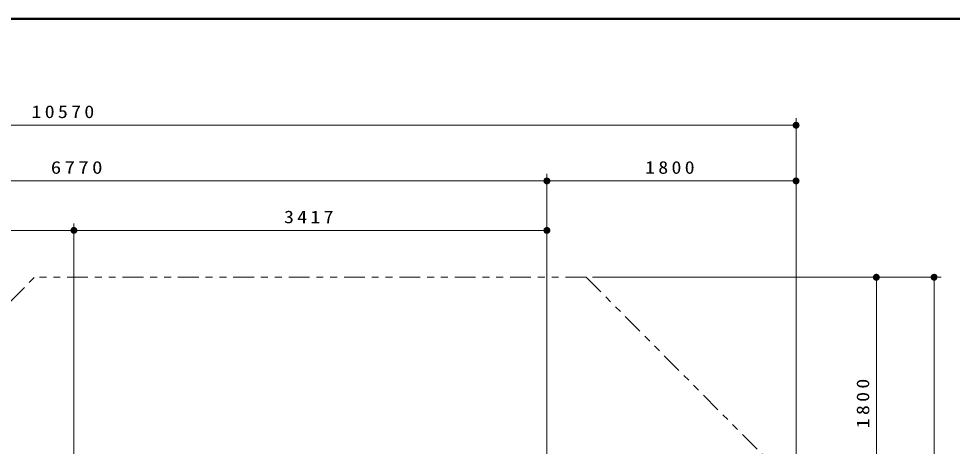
# Model space of a CAD drawing. Units: millimetres on the paper, scale 1:50. Extents: x -385 to 840, y 0 to 267.
# Drawn here: x -271.5 to -136.6, y 205.2 to 267 of the extents above; entities that cross this region are included whole.
import ezdxf

# ---------------------------------------------------------------- set-up
doc = ezdxf.new("R2010")
doc.units = ezdxf.units.MM
doc.linetypes.add('USER3', pattern=[8, 3, -1, 1, -1, 1, -1])
doc.layers.add('1_50', color=7, linetype='Continuous', lineweight=25)
doc.layers.add('A3図枠', color=7, linetype='Continuous', lineweight=13)
doc.styles.add('ＭＳ ゴシック', font='')
doc.styles.get('ＭＳ ゴシック').set_extended_font_data('MS Gothic')

# ---------------------------------------------------------------- blocks, each defined once
blk = doc.blocks.new('filled_dot')
at = {"color": 0, "linetype": 'Continuous', "lineweight": -2, "const_width": 1.25}
blk.add_lwpolyline([(-0.625, 0, 1), (0.625, 0, 1)], format="xyb", close=True, dxfattribs=at)

msp = doc.modelspace()

# ---------------------------------------------------------------- linework, layer by layer
at = {"layer": '1_50', "lineweight": 13}
for p, q in [((-159.216, 200.16), (-159.216, 252.613)), ((-370.62, 251.613), (-159.216, 251.613)), ((-195.216, 185.311), (-195.216, 244.566)), ((-330.62, 243.566), (-195.216, 243.566)), ((-195.216, 243.566), (-159.216, 243.566)), ((-330.62, 236.417), (-263.558, 236.417)), ((-263.558, 143.741), (-263.558, 237.417)), ((-263.558, 236.417), (-195.216, 236.417)), ((-188.645, 229.651), (-146.616, 229.651)), ((-147.616, 229.651), (-147.616, 193.651)), ((-146.616, 229.651), (-138.273, 229.651)), ((-139.273, 229.651), (-139.273, 31.501))]:
    msp.add_line(p, q, dxfattribs=at)
at = {"layer": '1_50', "linetype": 'USER3', "lineweight": 13}
for p, q in [((-289.744, 209.032), (-269.247, 229.651)), ((-189.527, 229.651), (-269.247, 229.651)), ((-159.216, 199.16), (-189.527, 229.651))]:
    msp.add_line(p, q, dxfattribs=at)
at = {"layer": 'A3図枠', "lineweight": 50}
msp.add_line((0, 267), (-385, 267), dxfattribs=at)

# ---------------------------------------------------------------- block references
at = {"layer": '1_50', "lineweight": 13, "xscale": 0.4, "yscale": 0.4}
for p, rotation in [((-159.216, 251.613), 180), ((-195.216, 243.566), 180), ((-159.216, 243.566), 180), ((-263.558, 236.417), 180), ((-195.216, 236.417), 180), ((-147.616, 229.651), 270), ((-139.273, 229.651), 270)]:
    msp.add_blockref('filled_dot', p, dxfattribs=dict(at, rotation=rotation))
for p in [(-195.216, 243.566), (-263.558, 236.417)]:
    msp.add_blockref('filled_dot', p, dxfattribs=at)

# ---------------------------------------------------------------- texts
at = {"layer": '1_50', "char_height": 1.833, "attachment_point": 8, "style": 'ＭＳ ゴシック'}
for s, insert in [('\\T1.33;\\W1.15;10570', (-264.918, 252.613)), ('\\T1.33;\\W1.2;6770', (-262.918, 244.566)), ('\\T1.33;\\W1.15;1800', (-177.216, 244.566)), ('\\T1.33;\\W1.15;3417', (-229.387, 237.417))]:
    msp.add_mtext(s, dxfattribs=dict(at, insert=insert))
at = {"layer": '1_50', "insert": (-148.616, 211.651), "char_height": 1.833, "attachment_point": 8, "rotation": 90, "style": 'ＭＳ ゴシック'}
msp.add_mtext('\\T1.33;\\W1.15;1800', dxfattribs=at)

doc.saveas('drawing.dxf')
